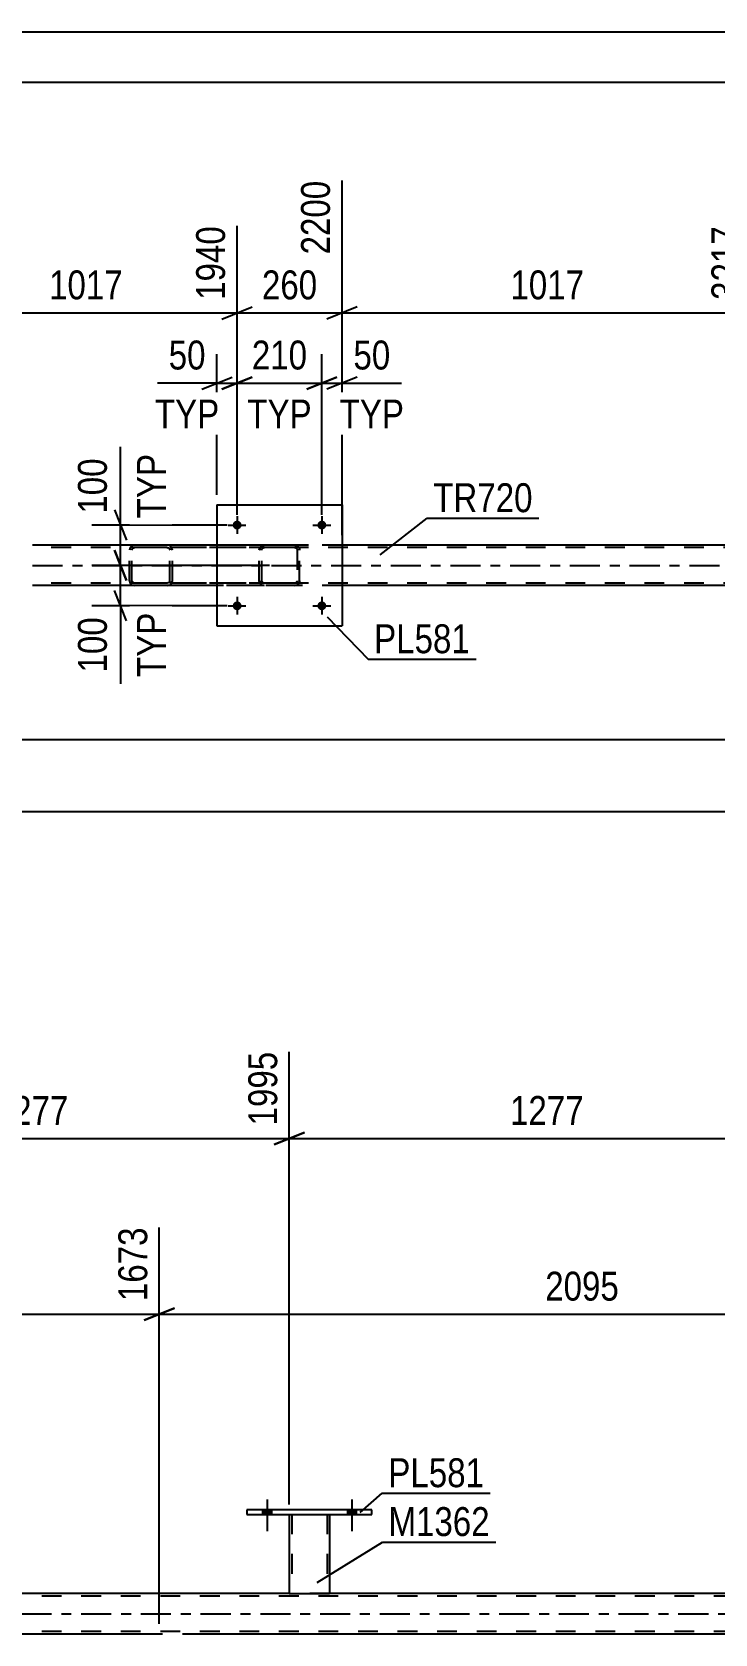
# Model space of a CAD drawing. Header units: millimetres. Extents: x 0 to 841, y 0 to 594.
# Drawn here: x 107.5 to 175.2, y 435.2 to 594 of the extents above; entities that cross this region are included whole.
import ezdxf

# ---------------------------------------------------------------- set-up
doc = ezdxf.new("R2010")
doc.units = ezdxf.units.MM
doc.linetypes.add('DXK_LINE_DOT2', pattern=[3.9198, 1.9599, -1.9599])
doc.linetypes.add('DXK_LINE_DOT3', pattern=[5.9187, 2.979, -0.9799, 0.9799, -0.9799])
doc.styles.add('Arial Narrow', font='ARIALN.TTF', dxfattribs={"height": 0.2})

# ---------------------------------------------------------------- blocks, each defined once
blk = doc.blocks.new('Unknown-103655034-1133')
at = {"color": 5, "linetype": 'Continuous'}
for p, q in [((841, 594), (0, 594)), ((836, 589), (5, 589))]:
    blk.add_line(p, q, dxfattribs=at)
blk = doc.blocks.new('Part-103655034-2914 - 2877')
at = {"color": 2, "linetype": 'Continuous'}
for p, q in [((125.86, 543.14), (107.58, 543.14)), ((176.94, 543.14), (138.26, 543.14)), ((125.86, 539.14), (107.58, 539.14)), ((176.94, 539.14), (138.26, 539.14))]:
    blk.add_line(p, q, dxfattribs=at)
at = {"color": 7, "linetype": 'DXK_LINE_DOT2'}
for p, q in [((750.33, 543.14), (125.86, 543.14)), ((138.26, 543.14), (125.86, 543.14)), ((750.33, 542.9), (107.58, 542.9)), ((750.33, 539.38), (107.58, 539.38)), ((138.26, 539.14), (125.86, 539.14))]:
    blk.add_line(p, q, dxfattribs=at)
at = {"color": 7, "linetype": 'DXK_LINE_DOT3'}
blk.add_line((107.58, 541.14), (750.33, 541.14), dxfattribs=at)
blk = doc.blocks.new('Part-103655034-2998 - 2877')
at = {"color": 2, "linetype": 'Continuous'}
for p, q in [((125.86, 547.14), (125.86, 535.14)), ((125.86, 547.14), (138.26, 547.14)), ((138.26, 547.14), (138.26, 535.14)), ((125.86, 535.14), (138.26, 535.14))]:
    blk.add_line(p, q, dxfattribs=at)
blk = doc.blocks.new('Part-103655034-2999 - 2877')
at = {"color": 7, "linetype": 'DXK_LINE_DOT2'}
for p, q in [((130.36, 543.1), (130.54, 543.14)), ((130.54, 543.14), (130.36, 543.1)), ((133.58, 543.14), (130.54, 543.14)), ((133.58, 543.14), (133.77, 543.1)), ((133.77, 543.1), (133.58, 543.14)), ((130.06, 542.66), (130.1, 542.84)), ((130.1, 542.84), (130.06, 542.66)), ((130.06, 539.62), (130.06, 542.66)), ((130.3, 542.66), (130.32, 542.75)), ((130.3, 539.62), (130.3, 542.66)), ((130.32, 542.75), (130.37, 542.83)), ((130.37, 542.83), (130.45, 542.88)), ((130.45, 542.88), (130.54, 542.9)), ((133.58, 542.9), (130.54, 542.9)), ((133.58, 542.9), (133.67, 542.88)), ((133.67, 542.88), (133.75, 542.83)), ((133.75, 542.83), (133.8, 542.75)), ((133.8, 542.75), (133.82, 542.66)), ((133.82, 542.66), (133.82, 539.62)), ((134.03, 542.84), (134.06, 542.66)), ((134.06, 542.66), (134.03, 542.84)), ((134.06, 539.62), (134.06, 542.66)), ((130.1, 539.44), (130.06, 539.62)), ((130.06, 539.62), (130.1, 539.44)), ((130.32, 539.53), (130.3, 539.62)), ((130.37, 539.45), (130.32, 539.53)), ((130.54, 539.14), (130.36, 539.18)), ((130.36, 539.18), (130.54, 539.14)), ((130.45, 539.4), (130.37, 539.45)), ((130.54, 539.38), (130.45, 539.4)), ((133.58, 539.38), (130.54, 539.38)), ((133.58, 539.14), (130.54, 539.14)), ((133.67, 539.4), (133.58, 539.38)), ((133.77, 539.18), (133.58, 539.14)), ((133.58, 539.14), (133.77, 539.18)), ((133.75, 539.45), (133.67, 539.4)), ((133.8, 539.53), (133.75, 539.45)), ((133.82, 539.62), (133.8, 539.53)), ((134.06, 539.62), (134.03, 539.44)), ((134.03, 539.44), (134.06, 539.62))]:
    blk.add_line(p, q, dxfattribs=at)
at = {"color": 7, "linetype": 'DXK_LINE_DOT3'}
blk.add_line((132.06, 541.14), (132.06, 541.14), dxfattribs=at)
at = {"color": 7, "linetype": 'DXK_LINE_DOT2'}
for centre, start, end in [((130.54, 542.66), 112.5, 157.5), ((130.54, 542.66), 112.5, 157.5), ((133.58, 542.66), 22.5, 67.5), ((133.58, 542.66), 22.5, 67.5), ((130.54, 539.62), 202.5, 247.5), ((130.54, 539.62), 202.5, 247.5), ((133.58, 539.62), 292.5, 337.5), ((133.58, 539.62), 292.5, 337.5)]:
    blk.add_arc(centre, 0.48, start, end, dxfattribs=at)
blk = doc.blocks.new('Part-103655034-2935 - 2877')
at = {"color": 7, "linetype": 'DXK_LINE_DOT2'}
for p, q in [((117.69, 543.14), (117.5, 543.1)), ((132.68, 543.14), (117.69, 543.14)), ((121.12, 543.1), (120.93, 543.14)), ((117.22, 542.83), (117.18, 542.66)), ((117.18, 539.62), (117.18, 542.66)), ((117.22, 542.84), (117.22, 542.83)), ((117.44, 542.66), (117.46, 542.75)), ((117.44, 539.62), (117.44, 542.66)), ((117.46, 542.75), (117.51, 542.83)), ((117.51, 542.83), (117.59, 542.88)), ((117.59, 542.88), (117.69, 542.9)), ((132.68, 542.9), (117.69, 542.9)), ((120.93, 542.9), (121.03, 542.88)), ((121.03, 542.88), (121.11, 542.83)), ((121.11, 542.83), (121.16, 542.75)), ((121.16, 542.75), (121.18, 542.66)), ((121.18, 539.62), (121.18, 542.66)), ((121.4, 542.83), (121.4, 542.84)), ((121.44, 542.66), (121.4, 542.83)), ((121.44, 539.62), (121.44, 542.66)), ((117.18, 539.62), (117.22, 539.44)), ((117.46, 539.53), (117.44, 539.62)), ((117.51, 539.45), (117.46, 539.53)), ((117.5, 539.18), (117.69, 539.14)), ((117.59, 539.4), (117.51, 539.45)), ((117.69, 539.38), (117.59, 539.4)), ((132.68, 539.38), (117.69, 539.38)), ((132.68, 539.14), (117.69, 539.14)), ((121.03, 539.4), (120.93, 539.38)), ((120.93, 539.14), (121.12, 539.18)), ((121.11, 539.45), (121.03, 539.4)), ((121.16, 539.53), (121.11, 539.45)), ((121.18, 539.62), (121.16, 539.53)), ((121.4, 539.44), (121.44, 539.62))]:
    blk.add_line(p, q, dxfattribs=at)
for centre, start, end in [((117.67, 542.64), 110.7583, 155.68), ((120.95, 542.64), 24.32, 69.2417), ((117.67, 539.64), 204.32, 249.2417), ((120.95, 539.64), 290.7583, 335.68)]:
    blk.add_arc(centre, 0.496, start, end, dxfattribs=at)
blk = doc.blocks.new('Bolt-103655034-3099 - 2877')
at = {"linetype": 'Continuous'}
for points in [[(128.3, 545.14, -1), (127.42, 545.14, -1)], [(136.7, 545.14, -1), (135.82, 545.14, -1)]]:
    blk.add_hatch(color=1, dxfattribs=at).paths.add_polyline_path(points)
at = {"color": 1, "linetype": 'Continuous'}
for p, q in [((126.98, 545.14), (128.74, 545.14)), ((127.86, 546.02), (127.86, 544.26)), ((135.38, 545.14), (137.14, 545.14)), ((136.26, 546.02), (136.26, 544.26))]:
    blk.add_line(p, q, dxfattribs=at)
blk = doc.blocks.new('Bolt-103655034-3100 - 2877')
at = {"linetype": 'Continuous'}
for points in [[(128.3, 537.14, -1), (127.42, 537.14, -1)], [(136.7, 537.14, -1), (135.82, 537.14, -1)]]:
    blk.add_hatch(color=1, dxfattribs=at).paths.add_polyline_path(points)
at = {"color": 1, "linetype": 'Continuous'}
for p, q in [((126.98, 537.14), (128.74, 537.14)), ((127.86, 538.02), (127.86, 536.26)), ((135.38, 537.14), (137.14, 537.14)), ((136.26, 538.02), (136.26, 536.26))]:
    blk.add_line(p, q, dxfattribs=at)
blk = doc.blocks.new('Part-103655034-3814 - 3748')
at = {"color": 7, "linetype": 'DXK_LINE_DOT2'}
for p, q in [((133.03, 447.09), (137.03, 447.09)), ((133.03, 447.08), (133.03, 447.09)), ((133.03, 447.09), (133.03, 447.08)), ((133.27, 447.09), (133.27, 439.24)), ((136.79, 447.09), (136.79, 439.24)), ((137.03, 447.09), (137.03, 447.08)), ((137.03, 447.08), (137.03, 447.09)), ((136.73, 439.24), (136.77, 439.24)), ((136.73, 439.24), (136.77, 439.24)), ((136.77, 439.24), (136.79, 439.24)), ((136.77, 439.24), (136.79, 439.24))]:
    blk.add_line(p, q, dxfattribs=at)
at = {"color": 2, "linetype": 'Continuous'}
for p, q in [((133.03, 447.08), (133.03, 439.24)), ((137.03, 447.08), (137.03, 439.24)), ((133.03, 439.24), (137.03, 439.24))]:
    blk.add_line(p, q, dxfattribs=at)
blk = doc.blocks.new('Bolt-103655034-3753 - 3748')
at = {"linetype": 'Continuous'}
for points in [[(130.39, 447.08), (131.27, 447.08), (131.27, 447.56), (130.39, 447.56)], [(138.79, 447.08), (139.67, 447.08), (139.67, 447.56), (138.79, 447.56)]]:
    blk.add_hatch(color=1, dxfattribs=at).paths.add_polyline_path(points)
at = {"color": 1, "linetype": 'Continuous'}
for p, q in [((130.83, 448.56), (130.83, 445.44)), ((139.23, 448.56), (139.23, 445.44)), ((130.39, 447.56), (130.39, 447.08)), ((131.27, 447.56), (131.27, 447.08)), ((138.79, 447.56), (138.79, 447.08)), ((139.67, 447.56), (139.67, 447.08))]:
    blk.add_line(p, q, dxfattribs=at)
blk = doc.blocks.new('Bolt-103655034-3754 - 3748')
at = {"linetype": 'Continuous'}
for points in [[(130.39, 447.08), (131.27, 447.08), (131.27, 447.56), (130.39, 447.56)], [(138.79, 447.08), (139.67, 447.08), (139.67, 447.56), (138.79, 447.56)]]:
    blk.add_hatch(color=1, dxfattribs=at).paths.add_polyline_path(points)
at = {"color": 1, "linetype": 'Continuous'}
for p, q in [((130.83, 448.56), (130.83, 445.44)), ((139.23, 448.56), (139.23, 445.44)), ((130.39, 447.56), (130.39, 447.08)), ((131.27, 447.56), (131.27, 447.08)), ((138.79, 447.56), (138.79, 447.08)), ((139.67, 447.56), (139.67, 447.08))]:
    blk.add_line(p, q, dxfattribs=at)
blk = doc.blocks.new('Part-103655034-3770 - 3748')
at = {"color": 2, "linetype": 'Continuous'}
for p, q in [((128.83, 447.56), (128.83, 447.08)), ((141.23, 447.56), (128.83, 447.56)), ((128.83, 447.08), (141.23, 447.08)), ((141.23, 447.08), (141.23, 447.56))]:
    blk.add_line(p, q, dxfattribs=at)
blk = doc.blocks.new('Part-103655034-3988 - 3748')
at = {"color": 7, "linetype": 'DXK_LINE_DOT2'}
for p, q in [((753.3, 439), (53.22, 439)), ((137.03, 439.24), (133.03, 439.24)), ((753.3, 435.48), (53.22, 435.48)), ((124.4, 435.24), (120.15, 435.24))]:
    blk.add_line(p, q, dxfattribs=at)
at = {"color": 2, "linetype": 'Continuous'}
for p, q in [((133.03, 439.24), (85.95, 439.24)), ((184.11, 439.24), (137.03, 439.24)), ((120.15, 435.24), (53.22, 435.24)), ((203.96, 435.24), (124.4, 435.24))]:
    blk.add_line(p, q, dxfattribs=at)
at = {"color": 7, "linetype": 'DXK_LINE_DOT3'}
blk.add_line((53.22, 437.24), (753.3, 437.24), dxfattribs=at)
blk = doc.blocks.new('StraightDimension-103655034-3660 - 2877')
at = {"color": 7, "linetype": 'Continuous'}
for p, q in [((125.86, 548.14), (125.86, 562.06)), ((127.86, 546.14), (127.86, 562.06)), ((124.36, 558.61), (127.36, 559.81)), ((125.86, 559.21), (127.86, 559.21)), ((129.36, 559.81), (126.36, 558.61))]:
    blk.add_line(p, q, dxfattribs=at)
at = {"color": 0}
blk.add_wipeout([(125.34, 559.96), (125.34, 564.16), (120.48, 564.16), (120.48, 559.96)], dxfattribs=at)
at = {"color": 0, "linetype": 'Continuous'}
blk.add_wipeout([(126.7, 554.11), (126.7, 558.31), (119.11, 558.31), (119.11, 554.11)], dxfattribs=at)
at = {"color": 7, "linetype": 'Continuous'}
blk.add_line((125.86, 559.21), (119.96, 559.21), dxfattribs=at)
blk.add_line((125.86, 559.21), (119.96, 559.21), dxfattribs=at)
at = {"color": 3, "style": 'Arial Narrow'}
blk.add_text('50', height=2.863, dxfattribs=at).set_placement((121.08, 560.56))
at = {"color": 3, "linetype": 'Continuous', "style": 'Arial Narrow'}
blk.add_text('TYP', height=2.863, dxfattribs=at).set_placement((119.71, 554.71))
blk = doc.blocks.new('StraightDimension-103655034-3502 - 2877')
at = {"color": 7, "linetype": 'Continuous'}
for p, q in [((138.26, 544.14), (138.26, 579.28)), ((178.94, 546.14), (178.94, 574.78)), ((139.76, 566.76), (136.76, 565.56)), ((177.44, 565.56), (180.44, 566.76)), ((138.26, 566.16), (178.94, 566.16))]:
    blk.add_line(p, q, dxfattribs=at)
at = {"color": 0, "linetype": 'Continuous'}
blk.add_wipeout([(178.34, 575.38), (174.14, 575.38), (174.14, 566.86), (178.34, 566.86)], dxfattribs=at)
at = {"color": 0}
blk.add_wipeout([(162.86, 566.91), (162.86, 571.11), (154.35, 571.11), (154.35, 566.91)], dxfattribs=at)
at = {"color": 3, "linetype": 'Continuous', "style": 'Arial Narrow'}
blk.add_text('3217', height=2.863, rotation=90.0002, dxfattribs=at).set_placement((177.74, 567.46))
at = {"color": 3, "style": 'Arial Narrow'}
blk.add_text('1017', height=2.863, dxfattribs=at).set_placement((154.95, 567.51))
blk = doc.blocks.new('StraightDimension-103655034-3520 - 2877')
at = {"color": 7, "linetype": 'Continuous'}
for p, q in [((138.26, 544.14), (138.26, 579.28)), ((127.86, 546.14), (127.86, 574.78)), ((126.36, 565.56), (129.36, 566.76)), ((139.76, 566.76), (136.76, 565.56)), ((127.86, 566.16), (138.26, 566.16))]:
    blk.add_line(p, q, dxfattribs=at)
at = {"color": 0}
blk.add_wipeout([(136.4, 566.91), (136.4, 571.11), (129.72, 571.11), (129.72, 566.91)], dxfattribs=at)
at = {"color": 3, "style": 'Arial Narrow'}
blk.add_text('260', height=2.863, dxfattribs=at).set_placement((130.32, 567.51))
at = {"color": 0, "linetype": 'Continuous'}
blk.add_wipeout([(137.66, 579.88), (133.46, 579.88), (133.46, 571.36), (137.66, 571.36)], dxfattribs=at)
at = {"color": 3, "linetype": 'Continuous', "style": 'Arial Narrow'}
blk.add_text('2200', height=2.863, rotation=90.0002, dxfattribs=at).set_placement((137.06, 571.96))
blk = doc.blocks.new('StraightDimension-103655034-3538 - 2877')
at = {"color": 7, "linetype": 'Continuous'}
for p, q in [((97.88, 544.14), (97.88, 577.45)), ((127.86, 546.14), (127.86, 574.78)), ((99.38, 566.76), (96.38, 565.56)), ((126.36, 565.56), (129.36, 566.76)), ((97.88, 566.16), (127.86, 566.16))]:
    blk.add_line(p, q, dxfattribs=at)
at = {"color": 0, "linetype": 'Continuous'}
blk.add_wipeout([(127.26, 575.38), (123.06, 575.38), (123.06, 566.86), (127.26, 566.86)], dxfattribs=at)
at = {"color": 0}
blk.add_wipeout([(117.13, 566.91), (117.13, 571.11), (108.62, 571.11), (108.62, 566.91)], dxfattribs=at)
at = {"color": 3, "linetype": 'Continuous', "style": 'Arial Narrow'}
blk.add_text('1940', height=2.863, rotation=90.0002, dxfattribs=at).set_placement((126.66, 567.46))
at = {"color": 3, "style": 'Arial Narrow'}
blk.add_text('1017', height=2.863, dxfattribs=at).set_placement((109.22, 567.51))
blk = doc.blocks.new('StraightDimension-103655034-3628 - 2877')
at = {"color": 7, "linetype": 'Continuous'}
blk.add_line((65.02, 516.74), (750.97, 516.74), dxfattribs=at)
blk = doc.blocks.new('StraightDimension-103655034-3673 - 2877')
at = {"color": 7, "linetype": 'Continuous'}
for p, q in [((127.86, 546.14), (127.86, 562.06)), ((136.26, 546.14), (136.26, 562.06)), ((126.36, 558.61), (129.36, 559.81)), ((127.86, 559.21), (136.26, 559.21)), ((137.76, 559.81), (134.76, 558.61))]:
    blk.add_line(p, q, dxfattribs=at)
at = {"color": 0}
blk.add_wipeout([(135.4, 559.96), (135.4, 564.16), (128.72, 564.16), (128.72, 559.96)], dxfattribs=at)
at = {"color": 0, "linetype": 'Continuous'}
blk.add_wipeout([(135.86, 554.11), (135.86, 558.31), (128.27, 558.31), (128.27, 554.11)], dxfattribs=at)
at = {"color": 3, "style": 'Arial Narrow'}
blk.add_text('210', height=2.863, dxfattribs=at).set_placement((129.32, 560.56))
at = {"color": 3, "linetype": 'Continuous', "style": 'Arial Narrow'}
blk.add_text('TYP', height=2.863, dxfattribs=at).set_placement((128.87, 554.71))
blk = doc.blocks.new('StraightDimension-103655034-3689 - 2877')
at = {"color": 7, "linetype": 'Continuous'}
for p, q in [((136.26, 546.14), (136.26, 562.06)), ((138.26, 548.14), (138.26, 562.06)), ((134.76, 558.61), (137.76, 559.81)), ((136.26, 559.21), (138.26, 559.21)), ((139.76, 559.81), (136.76, 558.61))]:
    blk.add_line(p, q, dxfattribs=at)
at = {"color": 0}
blk.add_wipeout([(143.64, 559.96), (143.64, 564.16), (138.79, 564.16), (138.79, 559.96)], dxfattribs=at)
at = {"color": 0, "linetype": 'Continuous'}
blk.add_wipeout([(145.01, 554.11), (145.01, 558.31), (137.42, 558.31), (137.42, 554.11)], dxfattribs=at)
at = {"color": 7, "linetype": 'Continuous'}
blk.add_line((138.26, 559.21), (144.17, 559.21), dxfattribs=at)
blk.add_line((138.26, 559.21), (144.17, 559.21), dxfattribs=at)
at = {"color": 3, "style": 'Arial Narrow'}
blk.add_text('50', height=2.863, dxfattribs=at).set_placement((139.39, 560.56))
at = {"color": 3, "linetype": 'Continuous', "style": 'Arial Narrow'}
blk.add_text('TYP', height=2.863, dxfattribs=at).set_placement((138.02, 554.71))
blk = doc.blocks.new('StraightDimension-103655034-3703 - 2877')
at = {"color": 7, "linetype": 'Continuous'}
for p, q in [((115.7, 542.64), (116.9, 539.64)), ((131.06, 541.14), (113.45, 541.14)), ((116.3, 537.14), (116.3, 541.14)), ((116.9, 535.64), (115.7, 538.64)), ((126.86, 537.14), (113.45, 537.14))]:
    blk.add_line(p, q, dxfattribs=at)
at = {"color": 0}
blk.add_wipeout([(115.55, 536.62), (111.35, 536.62), (111.35, 529.93), (115.55, 529.93)], dxfattribs=at)
at = {"color": 0, "linetype": 'Continuous'}
blk.add_wipeout([(121.4, 537.07), (117.2, 537.07), (117.2, 529.48), (121.4, 529.48)], dxfattribs=at)
at = {"color": 7, "linetype": 'Continuous'}
blk.add_line((116.3, 537.14), (116.3, 529.41), dxfattribs=at)
blk.add_line((116.3, 537.14), (116.3, 529.41), dxfattribs=at)
at = {"color": 3, "style": 'Arial Narrow'}
blk.add_text('100', height=2.863, rotation=90.0002, dxfattribs=at).set_placement((114.95, 530.53))
at = {"color": 3, "linetype": 'Continuous', "style": 'Arial Narrow'}
blk.add_text('TYP', height=2.863, rotation=90.0002, dxfattribs=at).set_placement((120.8, 530.08))
blk = doc.blocks.new('StraightDimension-103655034-3719 - 2877')
at = {"color": 7, "linetype": 'Continuous'}
for p, q in [((115.7, 546.64), (116.9, 543.64)), ((126.86, 545.14), (113.45, 545.14)), ((116.3, 541.14), (116.3, 545.14)), ((116.9, 539.64), (115.7, 542.64)), ((131.06, 541.14), (113.45, 541.14))]:
    blk.add_line(p, q, dxfattribs=at)
at = {"color": 0, "linetype": 'Continuous'}
blk.add_wipeout([(121.4, 552.8), (117.2, 552.8), (117.2, 545.21), (121.4, 545.21)], dxfattribs=at)
at = {"color": 0}
blk.add_wipeout([(115.55, 552.35), (111.35, 552.35), (111.35, 545.67), (115.55, 545.67)], dxfattribs=at)
at = {"color": 7, "linetype": 'Continuous'}
blk.add_line((116.3, 545.14), (116.3, 552.88), dxfattribs=at)
blk.add_line((116.3, 545.14), (116.3, 552.88), dxfattribs=at)
at = {"color": 3, "style": 'Arial Narrow'}
blk.add_text('100', height=2.863, rotation=90.0002, dxfattribs=at).set_placement((114.95, 546.27))
at = {"color": 3, "linetype": 'Continuous', "style": 'Arial Narrow'}
blk.add_text('TYP', height=2.863, rotation=90.0002, dxfattribs=at).set_placement((120.8, 545.81))
blk = doc.blocks.new('StraightDimension-103655034-8107 - 2877')
at = {"color": 7, "linetype": 'Continuous'}
blk.add_line((65.66, 523.89), (750.33, 523.89), dxfattribs=at)
blk = doc.blocks.new('StraightDimension-103655034-10722 - 3748')
at = {"color": 7, "linetype": 'Continuous'}
for p, q in [((120.15, 436.24), (120.15, 475.54)), ((53.22, 440.24), (53.22, 470.06)), ((54.72, 467.53), (51.72, 466.33)), ((53.22, 466.93), (120.15, 466.93)), ((118.65, 466.33), (121.65, 467.53))]:
    blk.add_line(p, q, dxfattribs=at)
at = {"color": 0, "linetype": 'Continuous'}
for points in [[(119.55, 476.14), (115.35, 476.14), (115.35, 467.63), (119.55, 467.63)], [(52.62, 470.66), (48.42, 470.66), (48.42, 467.63), (52.62, 467.63)]]:
    blk.add_wipeout(points, dxfattribs=at)
at = {"color": 0}
blk.add_wipeout([(90.94, 467.68), (90.94, 471.88), (82.43, 471.88), (82.43, 467.68)], dxfattribs=at)
at = {"color": 3, "linetype": 'Continuous', "style": 'Arial Narrow'}
for s, height, p in [('1673', 2.863, (118.95, 468.23)), ('0', 2.86, (52.02, 468.23))]:
    blk.add_text(s, height=height, rotation=90.0002, dxfattribs=at).set_placement(p)
at = {"color": 3, "style": 'Arial Narrow'}
blk.add_text('1673', height=2.863, dxfattribs=at).set_placement((83.03, 468.28))
blk = doc.blocks.new('StraightDimension-103655034-8928 - 3748')
at = {"color": 7, "linetype": 'Continuous'}
for p, q in [((133.03, 448.09), (133.03, 492.95)), ((184.11, 448.09), (184.11, 492.95)), ((134.53, 484.94), (131.53, 483.74)), ((133.03, 484.34), (184.11, 484.34)), ((182.61, 483.74), (185.61, 484.94))]:
    blk.add_line(p, q, dxfattribs=at)
at = {"color": 0, "linetype": 'Continuous'}
blk.add_wipeout([(183.51, 493.55), (179.31, 493.55), (179.31, 485.04), (183.51, 485.04)], dxfattribs=at)
at = {"color": 0}
blk.add_wipeout([(162.82, 485.09), (162.82, 489.29), (154.31, 489.29), (154.31, 485.09)], dxfattribs=at)
at = {"color": 3, "linetype": 'Continuous', "style": 'Arial Narrow'}
blk.add_text('3272', height=2.863, rotation=90.0002, dxfattribs=at).set_placement((182.91, 485.64))
at = {"color": 3, "style": 'Arial Narrow'}
blk.add_text('1277', height=2.863, dxfattribs=at).set_placement((154.91, 485.69))
blk = doc.blocks.new('StraightDimension-103655034-8929 - 3748')
at = {"color": 7, "linetype": 'Continuous'}
for p, q in [((133.03, 448.09), (133.03, 492.95)), ((81.95, 448.09), (81.95, 491.13)), ((83.45, 484.94), (80.45, 483.74)), ((81.95, 484.34), (133.03, 484.34)), ((131.53, 483.74), (134.53, 484.94))]:
    blk.add_line(p, q, dxfattribs=at)
at = {"color": 0, "linetype": 'Continuous'}
blk.add_wipeout([(132.43, 493.55), (128.23, 493.55), (128.23, 485.04), (132.43, 485.04)], dxfattribs=at)
at = {"color": 0}
blk.add_wipeout([(111.74, 485.09), (111.74, 489.29), (103.23, 489.29), (103.23, 485.09)], dxfattribs=at)
at = {"color": 3, "linetype": 'Continuous', "style": 'Arial Narrow'}
blk.add_text('1995', height=2.863, rotation=90.0002, dxfattribs=at).set_placement((131.83, 485.64))
at = {"color": 3, "style": 'Arial Narrow'}
blk.add_text('1277', height=2.863, dxfattribs=at).set_placement((103.83, 485.69))
blk = doc.blocks.new('StraightDimension-103655034-10721 - 3748')
at = {"color": 7, "linetype": 'Continuous'}
for p, q in [((120.15, 436.24), (120.15, 475.54)), ((203.96, 436.24), (203.96, 475.54)), ((121.65, 467.53), (118.65, 466.33)), ((120.15, 466.93), (203.96, 466.93)), ((202.46, 466.33), (205.46, 467.53))]:
    blk.add_line(p, q, dxfattribs=at)
at = {"color": 0, "linetype": 'Continuous'}
blk.add_wipeout([(203.36, 476.14), (199.16, 476.14), (199.16, 467.63), (203.36, 467.63)], dxfattribs=at)
at = {"color": 0}
blk.add_wipeout([(166.31, 467.68), (166.31, 471.88), (157.8, 471.88), (157.8, 467.68)], dxfattribs=at)
at = {"color": 3, "linetype": 'Continuous', "style": 'Arial Narrow'}
blk.add_text('3769', height=2.863, rotation=90.0002, dxfattribs=at).set_placement((202.76, 468.23))
at = {"color": 3, "style": 'Arial Narrow'}
blk.add_text('2095', height=2.863, dxfattribs=at).set_placement((158.4, 468.28))
blk = doc.blocks.new('Mark-103655034-2910 - 2877')
at = {"color": 0}
blk.add_wipeout([(157.16, 546.42), (157.16, 549.42), (147.3, 549.42), (147.3, 546.42)], dxfattribs=at)
blk.add_wipeout([(157.16, 546.42), (157.16, 549.42), (147.3, 549.42), (147.3, 546.42)], dxfattribs=at)
at = {"color": 30, "linetype": 'Continuous'}
for p, q in [((142.05, 542.19), (146.7, 545.82)), ((146.7, 545.82), (157.76, 545.82))]:
    blk.add_line(p, q, dxfattribs=at)
at = {"color": 3, "style": 'Arial Narrow'}
blk.add_text('TR720', height=2.863, dxfattribs=at).set_placement((147.3, 546.42))
blk = doc.blocks.new('Mark-103655034-2994 - 2877')
at = {"color": 0}
blk.add_wipeout([(150.94, 532.44), (150.94, 535.44), (141.44, 535.44), (141.44, 532.44)], dxfattribs=at)
blk.add_wipeout([(150.94, 532.44), (150.94, 535.44), (141.44, 535.44), (141.44, 532.44)], dxfattribs=at)
at = {"color": 30, "linetype": 'Continuous'}
for p, q in [((136.77, 536.04), (140.84, 531.84)), ((140.84, 531.84), (151.54, 531.84))]:
    blk.add_line(p, q, dxfattribs=at)
at = {"color": 3, "style": 'Arial Narrow'}
blk.add_text('PL581', height=2.863, dxfattribs=at).set_placement((141.44, 532.44))
blk = doc.blocks.new('Mark-103655034-3766 - 3748')
at = {"color": 0}
blk.add_wipeout([(152.35, 449.79), (152.35, 452.79), (142.85, 452.79), (142.85, 449.79)], dxfattribs=at)
blk.add_wipeout([(152.35, 449.79), (152.35, 452.79), (142.85, 452.79), (142.85, 449.79)], dxfattribs=at)
at = {"color": 30, "linetype": 'Continuous'}
for p, q in [((140.05, 447.29), (142.25, 449.19)), ((142.25, 449.19), (152.95, 449.19))]:
    blk.add_line(p, q, dxfattribs=at)
at = {"color": 3, "style": 'Arial Narrow'}
blk.add_text('PL581', height=2.863, dxfattribs=at).set_placement((142.85, 449.79))
blk = doc.blocks.new('Mark-103655034-3810 - 3748')
at = {"color": 0}
blk.add_wipeout([(152.91, 444.95), (152.91, 447.95), (142.86, 447.95), (142.86, 444.95)], dxfattribs=at)
blk.add_wipeout([(152.91, 444.95), (152.91, 447.95), (142.86, 447.95), (142.86, 444.95)], dxfattribs=at)
at = {"color": 30, "linetype": 'Continuous'}
for p, q in [((135.8, 440.35), (142.26, 444.35)), ((142.26, 444.35), (153.51, 444.35))]:
    blk.add_line(p, q, dxfattribs=at)
at = {"color": 3, "style": 'Arial Narrow'}
blk.add_text('M1362', height=2.863, dxfattribs=at).set_placement((142.86, 444.95))

msp = doc.modelspace()

# ---------------------------------------------------------------- block references
for name in ['Unknown-103655034-1133', 'Part-103655034-2998 - 2877', 'Part-103655034-2914 - 2877', 'Bolt-103655034-3099 - 2877', 'Part-103655034-2935 - 2877', 'Part-103655034-2999 - 2877', 'Bolt-103655034-3100 - 2877', 'Bolt-103655034-3753 - 3748', 'Bolt-103655034-3754 - 3748', 'Part-103655034-3770 - 3748', 'Part-103655034-3814 - 3748', 'Part-103655034-3988 - 3748']:
    msp.add_blockref(name, (0, 0))

# ---------------------------------------------------------------- next in the draw order: block references
for name in ['StraightDimension-103655034-3502 - 2877', 'StraightDimension-103655034-3660 - 2877', 'StraightDimension-103655034-3628 - 2877', 'StraightDimension-103655034-8928 - 3748', 'StraightDimension-103655034-10722 - 3748']:
    msp.add_blockref(name, (0, 0))

# ---------------------------------------------------------------- next in the draw order: block references
for name in ['StraightDimension-103655034-3520 - 2877', 'StraightDimension-103655034-3703 - 2877', 'StraightDimension-103655034-8929 - 3748']:
    msp.add_blockref(name, (0, 0))

# ---------------------------------------------------------------- next in the draw order: block references
for name in ['StraightDimension-103655034-3538 - 2877', 'StraightDimension-103655034-8107 - 2877', 'StraightDimension-103655034-10721 - 3748']:
    msp.add_blockref(name, (0, 0))

# ---------------------------------------------------------------- next in the draw order: block references
for name in ['StraightDimension-103655034-3673 - 2877', 'Mark-103655034-2994 - 2877', 'Mark-103655034-3766 - 3748']:
    msp.add_blockref(name, (0, 0))

# ---------------------------------------------------------------- next in the draw order: block references
for name in ['StraightDimension-103655034-3689 - 2877', 'StraightDimension-103655034-3719 - 2877', 'Mark-103655034-3810 - 3748']:
    msp.add_blockref(name, (0, 0))

# ---------------------------------------------------------------- next in the draw order: block references
msp.add_blockref('Mark-103655034-2910 - 2877', (0, 0))

doc.saveas('drawing.dxf')
